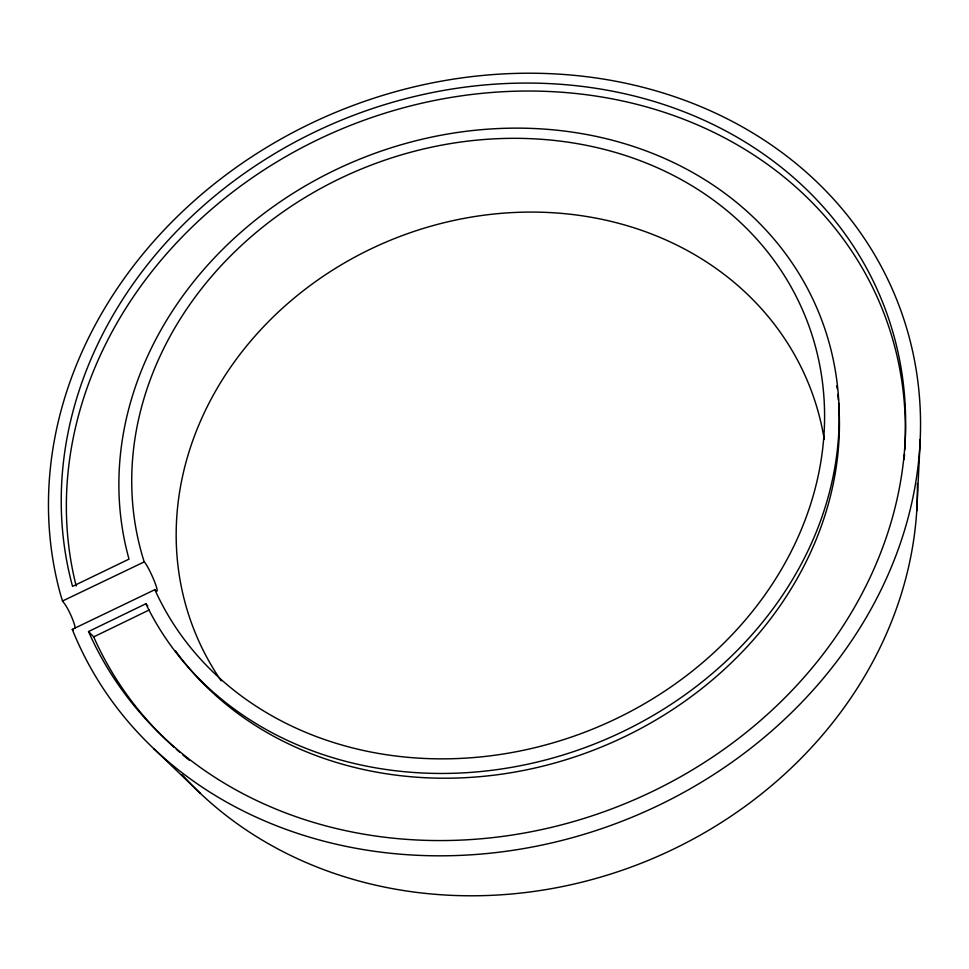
<?xml version="1.0" encoding="UTF-8"?>
<svg xmlns="http://www.w3.org/2000/svg" width="969" height="969" viewBox="0 0 969 969"><rect width="100%" height="100%" fill="white"/><g stroke="black" fill="none" stroke-linecap="round" stroke-linejoin="round"><path stroke-width="1.45" d="M916.747 510.942L920.235 439.345M147.785 605.976L145.859 603.772L88.53 631.534L93.702 636.875L149.299 609.937M62.416 601.059L144.333 561.85A17.357 3.113 66.8 0 1 145.556 563.534L145.992 564.2A17.381 2.955 65.9 0 1 150.643 572.752L151.103 573.721A17.394 2.798 65 0 1 153.296 578.626L153.696 579.571A17.381 2.641 64.1 0 1 155.44 584.041L155.73 584.84A17.394 2.471 63.2 0 1 156.808 588.256L156.942 588.801A17.394 2.313 62.3 0 1 157.026 591.054A17.357 2.156 61.4 0 1 154.931 589.649L72.287 629.378L74.298 634.32A443.972 382.307 -21.7 0 0 807.528 696.239A443.972 382.307 -21.7 0 0 591.671 77.35A443.972 382.307 -21.7 0 0 60.938 595.983L62.658 601.301A17.406 3.888 66.1 0 1 65.432 605.007L65.928 605.782A17.394 3.719 65.2 0 1 70.749 614.952L70.761 614.988A17.43 3.561 64.3 0 1 73.474 621.674L73.789 622.558A17.43 3.404 63.4 0 1 75.097 627.125L75.194 627.67A17.43 3.246 62.5 0 1 75.303 628.312M153.853 748.71L200.413 793.429M72.287 629.378L72.469 629.559A17.418 3.077 61.6 0 0 73.232 630.238M145.859 603.772L145.944 603.941A366.791 315.107 -21.7 0 0 752.15 634.501A366.791 315.107 -21.7 0 0 564.527 131.081A366.791 315.107 -21.7 0 0 128.429 556.945L129.034 559.113L72.554 586.378L71.96 584.222A429.897 370.013 -21.7 0 1 588.038 87.162A429.897 370.013 -21.7 0 1 798.953 683.024A429.897 370.013 -21.7 0 1 89.427 633.593L88.53 631.534M154.774 589.455L155.948 592.059A352.813 302.982 -21.7 0 0 740.328 625.768A352.813 302.982 -21.7 0 0 557.187 140.759A352.813 302.982 -21.7 0 0 142.685 556.957L144.115 561.584M93.702 636.875L94.611 638.922A427.063 368.39 -21.7 0 0 174.25 747.438M917.364 483.434A416.367 365.991 -21.7 0 1 642.253 862.822A416.367 365.991 -21.7 0 1 182.148 774.752M221.174 680.819A330.998 290.24 -21.7 0 1 393.826 238.846A330.998 290.24 -21.7 0 1 824.219 439.332M76.188 586.015A427.063 368.39 -21.7 0 1 451.59 97.348A427.063 368.39 -21.7 0 1 904.804 449.798M904.537 453.989A427.063 368.39 -21.7 0 1 904.089 459.597M189.318 760.253A427.063 368.39 -21.7 0 1 182.753 754.851M179.531 752.101A427.063 368.39 -21.7 0 1 176.346 749.316M836.828 385.88A364.392 313.738 -21.7 0 1 837.204 388.714M837.858 394.419A364.392 313.738 -21.7 0 1 838.415 400.149M838.645 403.031A364.392 313.738 -21.7 0 1 589.116 751.835A364.392 313.738 -21.7 0 1 175.389 650.72"/></g></svg>
